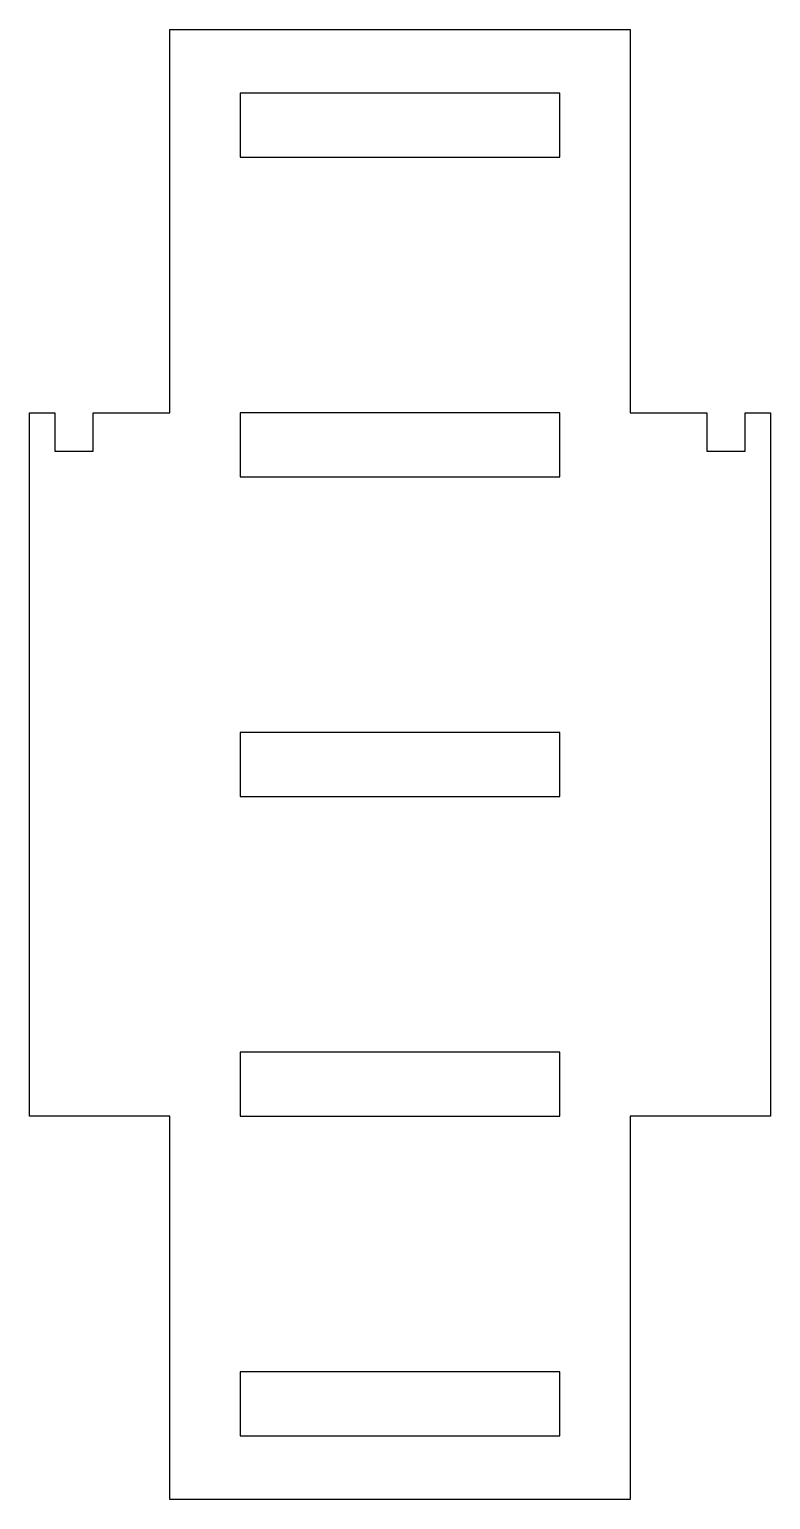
# Model space of a CAD drawing. Header units: millimetres. Extents: x -29 to 29, y 10 to 125.
import ezdxf

# ---------------------------------------------------------------- set-up
doc = ezdxf.new("R2010")
doc.units = ezdxf.units.MM
doc.layers.get('0').update_dxf_attribs({"linetype": 'CONTINUOUS'})

msp = doc.modelspace()

# ---------------------------------------------------------------- linework, layer by layer
for points in [[(-18, 125), (18, 125), (18, 95), (24, 95), (24, 92), (27, 92), (27, 95), (29, 95), (29, 40), (18, 40), (18, 10), (-18, 10), (-18, 40), (-29, 40), (-29, 95), (-27, 95), (-27, 92), (-24, 92), (-24, 95), (-18, 95)], [(12.5, 120), (-12.5, 120), (-12.5, 115), (12.5, 115)], [(12.5, 95), (-12.5, 95), (-12.5, 90), (12.5, 90)], [(12.5, 70), (-12.5, 70), (-12.5, 65), (12.5, 65)], [(12.5, 45), (-12.5, 45), (-12.5, 40), (12.5, 40)], [(12.5, 20), (-12.5, 20), (-12.5, 15), (12.5, 15)]]:
    msp.add_lwpolyline(points, close=True)

doc.saveas('drawing.dxf')
